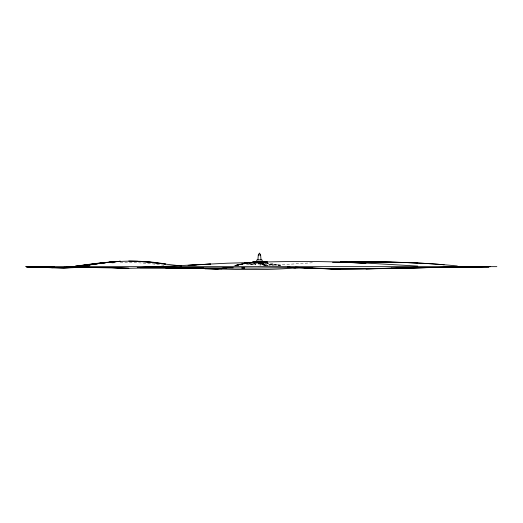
<?xml version="1.0" encoding="UTF-8"?>
<svg xmlns="http://www.w3.org/2000/svg" width="523" height="523" viewBox="0 0 523 523"><rect width="100%" height="100%" fill="white"/><g stroke="black" fill="none" stroke-linecap="round" stroke-linejoin="round"><path stroke-width="0.39" stroke-dasharray="2.62 1.96" d="M255.91 263.402L241.731 263.71L234.67 265.507L236.082 265.037M233.964 265.821L244.555 263.625L272.797 263.782L280.753 265.468L278.445 264.939L272.797 265.403M235.893 265.338L244.555 263.638L267.416 263.638L267.416 262.749M237.403 265.455L238.906 265.194L237.292 265.423M241.731 263.873L255.852 264.344M312.336 262.768L278.445 264.952L280.753 265.488M111.817 262.964L114.897 262.821M265.462 262.847L267.416 262.847M261.108 263.638L266.364 263.638M268.757 265.148L271.332 265.011L269.064 265.148M272.065 265.148L275.386 265.148M120.29 262.566L137.235 262.683L151.356 263.723L164.693 265.357M279.988 265.409L278.445 265.069L279.988 265.462M258.473 263.069L266.893 265.449M264.599 265.364L258.473 263.638L258.473 266.658M260.186 263.5L267.057 265.449M258.663 263.638L264.769 265.364M261.369 263.5L267.946 265.449M265.749 265.364L259.839 263.448M261.552 263.5L268.109 265.449M260.094 263.638L265.919 265.364M267.318 262.128L267.318 263.638M260.094 263.448L260.094 266.658M238.906 264.481L235.141 265.494L244.555 263.625L255.852 264.834L244.555 263.612L238.906 264.481M238.906 264.507L235.141 265.462L244.555 263.657L238.906 264.507M276.183 264.631L267.933 264.769L276.183 264.631M272.797 264.788L267.148 263.638L272.797 264.788M279.988 265.364L278.445 265.017L279.988 265.364"/><path stroke-width="0.78" d="M257.917 259.859L258.297 254.949L259.467 253.054L260.631 254.949L261.01 259.859M256.263 262.219L256.976 259.859L261.958 259.859L262.664 262.219M205.016 268.855L216.313 269.038L227.61 267.58L216.313 269.038L181.618 267.508M221.961 268.541L227.61 267.58M75.103 266.312L103.345 262.755L75.103 266.318C104.986 261.748 135.431 258.597 165.477 264.01L151.356 262.487L181.618 265.985M89.224 264.998C68.369 268.515 47.175 267.926 26.15 266.658L40.859 266.658M111.817 261.918L120.29 261.278L103.345 262.892L89.224 264.965L103.345 262.892L120.29 261.258L103.345 262.906L75.103 266.782L63.806 267.521L52.509 267.691L26.15 266.658L31.668 266.665M63.806 267.56L75.103 266.88M84.517 267.005L63.806 267.933L26.15 266.658L52.509 267.403M165.477 266.331L227.61 263.193L267.148 262.128M196.543 264.886L188.071 265.377L210.664 264.063L205.016 264.363M83.732 266.978L63.806 267.593L75.103 266.972M151.356 266.998L137.235 267.514L165.477 266.71M244.555 262.703C285.015 261.095 325.554 260.957 365.995 263.206L340.578 262.2L365.995 263.062L417.772 266.083M89.224 267.011L63.806 267.305L117.871 267.632M299.424 267.58C261.042 271.169 222.465 269.116 184.037 267.528L196.543 268.397M295.39 267.926L287.689 267.024L295.39 267.926L340.578 268.842L312.336 268.391C371.225 270.103 430.109 266.684 489.005 266.769M365.995 268.848L391.413 268.221L340.578 269.044L312.336 268.266C371.212 270.313 430.115 266.684 489.005 266.802L391.413 268.07L489.005 266.802M332.51 262.285C374.135 261.507 415.863 261.703 457.311 265.972M297.809 267.521L255.852 268.077L149.787 267.508M365.995 268.783L391.413 268.266M298.62 267.521L295.39 267.58L312.336 267.9L295.39 267.41L312.336 268.057L301.843 267.514M190.49 267.743L188.071 267.783L190.379 267.769M444.132 267.423L470.491 267.161M340.578 262.16C375.109 261.794 409.712 261.716 444.132 264.795M340.578 262.095L391.413 262.193L417.772 262.919M224.785 267.737L233.258 267.835M444.132 267.488L397.088 267.711L444.132 267.456L401.148 267.567M353.286 261.984L391.413 262.285M216.313 268.861L221.961 268.907M258.297 254.949L260.631 254.949M257.741 261.748L260.899 261.748M258.251 261.984L252.439 261.984L258.251 262.128M260.696 261.984L267.318 261.984L260.696 262.128M47.292 266.658L54.647 266.658M467.431 266.658L490.417 266.658M35.342 266.658L482.141 266.658M485.821 266.665L496.85 266.658M400.997 267.593L417.772 267.606M176.774 267.626L171.93 267.469L190.379 267.743M139.654 267.678L200.172 268.162M200.394 267.436L203.473 267.482M202.597 268.207L165.477 267.619L171.126 267.554L128.763 268.279L107.378 267.384L120.29 268.103L75.103 267.188M128.763 261.029L137.235 261.252M309.106 267.528L312.336 267.626L308.302 267.508M301.039 267.514L340.578 269.051M33.995 266.985L52.509 267.639L26.15 266.658L63.806 267.887L82.163 267.018C63.545 268.855 44.788 267.371 26.15 266.658L52.509 267.547M200.172 268.43L176.774 267.56L202.597 268.423L188.071 267.913L139.654 267.632L190.379 267.933L184.037 267.514M26.15 266.658L52.509 267.684M200.172 268.404L184.037 267.508M183.227 267.508L188.071 267.737M298.62 267.351L295.39 267.161M301.039 267.501L312.336 268.181M260.899 262.128L260.899 261.605L257.741 261.605L257.741 262.128M111.817 261.977L103.345 262.879L111.817 261.977M257.486 261.605L254.086 261.748L257.486 261.605M75.103 267.41L63.806 267.41L75.103 267.41M103.345 267.586L75.103 267.449L103.345 267.586M188.071 267.953L165.477 267.783L188.071 267.979M244.555 268.031L241.731 267.979L244.555 268.064M340.578 268.972L312.336 268.391L340.578 268.972M128.763 268.266L120.29 268.077L128.763 268.279M196.543 268.168L192.693 268.038L196.543 268.168M151.356 262.285L137.235 261.317L151.356 262.317"/></g></svg>
